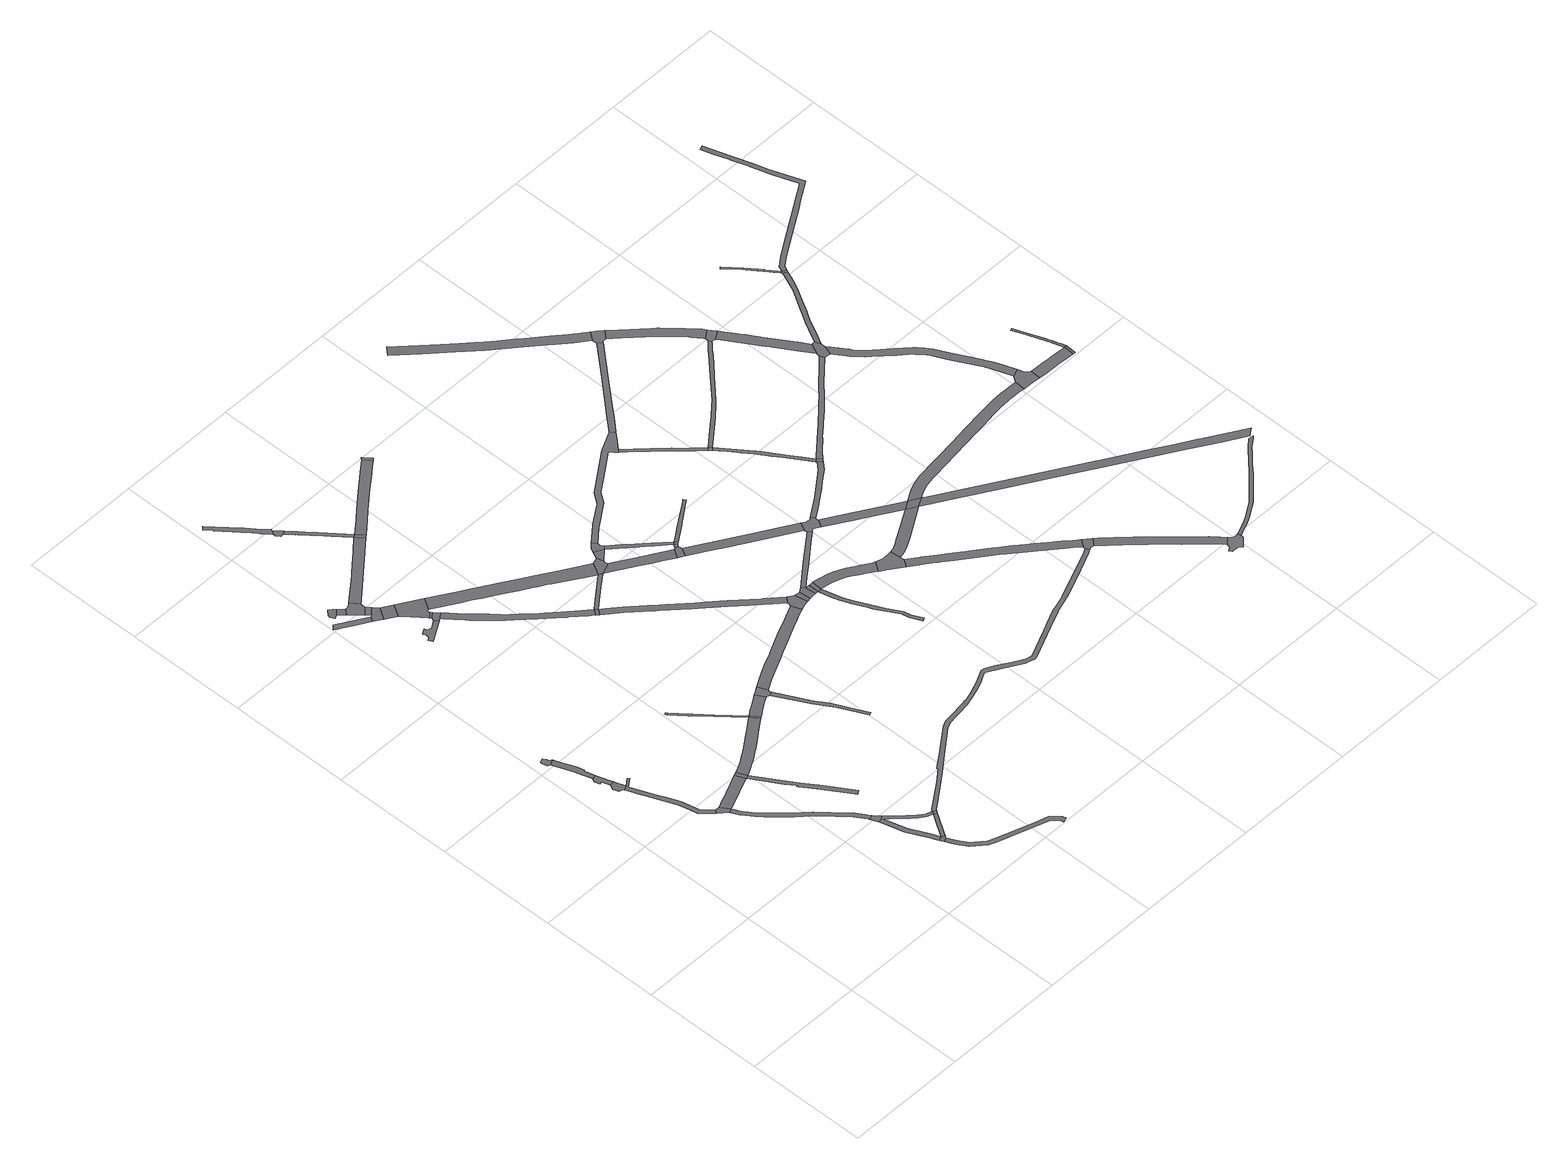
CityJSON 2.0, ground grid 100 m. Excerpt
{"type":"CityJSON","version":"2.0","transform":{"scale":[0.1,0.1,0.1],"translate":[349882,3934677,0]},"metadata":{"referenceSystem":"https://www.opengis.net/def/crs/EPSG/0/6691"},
"CityObjects":{
"road1":{"type":"Road","geometry":[{"type":"MultiSurface","lod":"1","boundaries":[[[0,1,2,3,4,5,6,7,8,9,10]]]}]},
"road2":{"type":"Road","attributes":{"RoadStructureAttribute.sectionType":"1"},"geometry":[{"type":"MultiSurface","lod":"1","boundaries":[[[11,12,13,14,15,16,2,1,17,18,19,20,21,22,23,24,25,26,27]]]}]},
"road3":{"type":"Road","geometry":[{"type":"MultiSurface","lod":"1","boundaries":[[[26,28,29,30,31,32,33,34,35,36,37,38,39,40,41,27]]]}]},
"road4":{"type":"Road","geometry":[{"type":"MultiSurface","lod":"1","boundaries":[[[42,43,36,35,44,45,46,47]]]}]},
"road5":{"type":"Road","attributes":{"RoadStructureAttribute.sectionType":"1"},"geometry":[{"type":"MultiSurface","lod":"1","boundaries":[[[48,49,50,51,52,53,54,55,56,57,58,59,60,61,62,63,64,65,66,67,68,69,70,71,72,73,74,42,47]]]}]},
"road6":{"type":"Road","geometry":[{"type":"MultiSurface","lod":"1","boundaries":[[[75,60,59,76,77]]]}]},
"road7":{"type":"Road","attributes":{"RoadStructureAttribute.sectionType":"1"},"geometry":[{"type":"MultiSurface","lod":"1","boundaries":[[[78,79,80,81,82,83,84,85,86,87,88,89,90,75,77]]]}]},
"road8":{"type":"Road","attributes":{"RoadStructureAttribute.sectionType":"1"},"geometry":[{"type":"MultiSurface","lod":"1","boundaries":[[[91,92,93,94,95,96,97,98,99,100,101,102,103,104,105,106,77,76,107,108,109,110,111,112,113,114,115,116,117,118,119,120,121]]]}]},
"road9":{"type":"Road","geometry":[{"type":"MultiSurface","lod":"1","boundaries":[[[122,80,79,123,124,125,126]]]}]},
"road10":{"type":"Road","geometry":[{"type":"MultiSurface","lod":"1","boundaries":[[[127,128,129,91,121]]]}]},
"road11":{"type":"Road","attributes":{"RoadStructureAttribute.sectionType":"1"},"geometry":[{"type":"MultiSurface","lod":"1","boundaries":[[[130,131,132,133,134,135,136,137]]]}]},
"road12":{"type":"Road","geometry":[{"type":"MultiSurface","lod":"1","boundaries":[[[138,139,140,141,142,143]]]}]},
"road13":{"type":"Road","geometry":[{"type":"MultiSurface","lod":"1","boundaries":[[[144,145,146,147,148,149,150,151]]]}]},
"road14":{"type":"Road","attributes":{"RoadStructureAttribute.sectionType":"1"},"geometry":[{"type":"MultiSurface","lod":"1","boundaries":[[[124,152,153,154,155,156,157,158,159,160,161,162,163,164,165,166,167,125]]]}]},
"road15":{"type":"Road","attributes":{"RoadStructureAttribute.sectionType":"1"},"geometry":[{"type":"MultiSurface","lod":"1","boundaries":[[[142,168,169,170,171,172,128,173,174,175,176,177,178,179,180,181,182,183,184,185,186,187,188,189,129,128,127,190,191,192,193,194,195,143]]]}]},
"road16":{"type":"Road","attributes":{"RoadStructureAttribute.sectionType":"1"},"geometry":[{"type":"MultiSurface","lod":"1","boundaries":[[[196,197,198,199,148,147]]]}]},
"road17":{"type":"Road","geometry":[{"type":"MultiSurface","lod":"1","boundaries":[[[200,201,202,203,197,196,204,205,206,207,208,209,210]]]}]},
"road18":{"type":"Road","attributes":{"RoadStructureAttribute.sectionType":"1"},"geometry":[{"type":"MultiSurface","lod":"1","boundaries":[[[211,142,141,212,213,214,180]]]}]},
"road19":{"type":"Road","geometry":[{"type":"MultiSurface","lod":"1","boundaries":[[[215,216,217,218,219,220,221,222,130,137,223]]]}]},
"road20":{"type":"Road","attributes":{"RoadStructureAttribute.sectionType":"1"},"geometry":[{"type":"MultiSurface","lod":"1","boundaries":[[[209,219,218,210]]]}]},
"road21":{"type":"Road","attributes":{"RoadStructureAttribute.sectionType":"1"},"geometry":[{"type":"MultiSurface","lod":"1","boundaries":[[[224,225,226,227,228,229,230,231,232,233,234,235,236,237]]]}]},
"road22":{"type":"Road","attributes":{"RoadStructureAttribute.sectionType":"1"},"geometry":[{"type":"MultiSurface","lod":"1","boundaries":[[[125,238,239,240,241,242,243,244,245,246,247,248,249,250,251,252,253,254,255,256,257,258,126]]]}]},
"road23":{"type":"Road","attributes":{"RoadStructureAttribute.sectionType":"1"},"geometry":[{"type":"MultiSurface","lod":"1","boundaries":[[[259,260,261,215,223]]]}]},
"road24":{"type":"Road","geometry":[{"type":"MultiSurface","lod":"1","boundaries":[[[214,262,263,181,180]]]}]},
"road25":{"type":"Road","attributes":{"RoadStructureAttribute.sectionType":"1"},"geometry":[{"type":"MultiSurface","lod":"1","boundaries":[[[139,264,265,266,267,268,269,270,271,272,273,274,275,276,277,278,279,280,281,282,283,284,285,286,287,288,289,140]]]}]},
"road26":{"type":"Road","geometry":[{"type":"MultiSurface","lod":"1","boundaries":[[[290,291,292,293,294,295,296,297,298,299,300,301,302,303,304,261,260]]]}]},
"road27":{"type":"Road","attributes":{"RoadStructureAttribute.sectionType":"1"},"geometry":[{"type":"MultiSurface","lod":"1","boundaries":[[[295,294,305,306]]]}]},
"road28":{"type":"Road","geometry":[{"type":"MultiSurface","lod":"1","boundaries":[[[305,224,237,307,308,306]]]}]},
"road29":{"type":"Road","attributes":{"RoadStructureAttribute.sectionType":"1"},"geometry":[{"type":"MultiSurface","lod":"1","boundaries":[[[309,310,311,312,313,314,315,316,317,318,319,320,251]]]}]},
"road30":{"type":"Road","attributes":{"RoadStructureAttribute.sectionType":"1"},"geometry":[{"type":"MultiSurface","lod":"1","boundaries":[[[321,322,323,324,325,326,327,328,329,330,331,332,333,334,335,336,337,338,339,340,341,342,343]]]}]},
"road31":{"type":"Road","geometry":[{"type":"MultiSurface","lod":"1","boundaries":[[[309,251,250,344,345,346]]]}]},
"road32":{"type":"Road","attributes":{"RoadStructureAttribute.sectionType":"1"},"geometry":[{"type":"MultiSurface","lod":"1","boundaries":[[[347,348,349,350,351,352,353,354,201,200,355,356,357,358]]]}]},
"road33":{"type":"Road","geometry":[{"type":"MultiSurface","lod":"1","boundaries":[[[359,360,361,362,363,321,343,364,365]]]}]},
"road34":{"type":"Road","attributes":{"RoadStructureAttribute.sectionType":"1"},"geometry":[{"type":"MultiSurface","lod":"1","boundaries":[[[366,367,368,369,370,346,345,371,372,373,374]]]}]},
"road35":{"type":"Road","attributes":{"RoadStructureAttribute.sectionType":"1"},"geometry":[{"type":"MultiSurface","lod":"1","boundaries":[[[375,376,377,378,379,380,381,382,383,384,385,386,387,388,389,390,391,392,393,394,395,396,397,308,307,398,399,400,401,402,403,404,405,406,407,408,409,410,411,412,413,414,415,416,417,418,419,420]]]}]},
"road36":{"type":"Road","attributes":{"RoadStructureAttribute.sectionType":"1"},"geometry":[{"type":"MultiSurface","lod":"1","boundaries":[[[421,422,423,424,361,360,425,426,427,428,429,430,431,432,433,347,434]]]}]},
"road37":{"type":"Road","geometry":[{"type":"MultiSurface","lod":"1","boundaries":[[[435,366,374,436,437,438,439,440]]]}]},
"road38":{"type":"Road","geometry":[{"type":"MultiSurface","lod":"1","boundaries":[[[434,347,358,441]]]}]},
"road39":{"type":"Road","attributes":{"RoadStructureAttribute.sectionType":"1"},"geometry":[{"type":"MultiSurface","lod":"1","boundaries":[[[442,443,444,445,446,447,448,449,437,436]]]}]},
"road40":{"type":"Road","attributes":{"RoadStructureAttribute.sectionType":"1"},"geometry":[{"type":"MultiSurface","lod":"1","boundaries":[[[450,451,452,453,454,455,456,304,303,457,458,459,460,461,462,463,464,465,466,467,468,469,470,471,472,473,474,475]]]}]},
"road41":{"type":"Road","geometry":[{"type":"MultiSurface","lod":"1","boundaries":[[[476,477,478,375,420]]]}]},
"road42":{"type":"Road","attributes":{"RoadStructureAttribute.sectionType":"1"},"geometry":[{"type":"MultiSurface","lod":"1","boundaries":[[[479,480,481,474,482,478,477]]]}]},
"road43":{"type":"Road","attributes":{"RoadStructureAttribute.sectionType":"1"},"geometry":[{"type":"MultiSurface","lod":"1","boundaries":[[[483,484,485,486,487,488,489,490,491,492,493,494,495,496,497,498,499,434,441]]]}]},
"road44":{"type":"Road","attributes":{"RoadStructureAttribute.sectionType":"1"},"geometry":[{"type":"MultiSurface","lod":"1","boundaries":[[[439,500,501,502,503,504,505,506,507,508,509,510,511,512,513,514,515,516,517,518,519,520,521,440]]]}]},
"road45":{"type":"Road","attributes":{"RoadStructureAttribute.sectionType":"1"},"geometry":[{"type":"MultiSurface","lod":"1","boundaries":[[[476,522,523,524,525,526,527,528,529,530,531,532,533,534,535,536,537,538,539,540,541,542,543,544,545,546,547,477]]]}]},
"road46":{"type":"Road","geometry":[{"type":"MultiSurface","lod":"1","boundaries":[[[474,481,548,549,550,551,552,475]]]}]},
"road47":{"type":"Road","attributes":{"RoadStructureAttribute.sectionType":"1"},"geometry":[{"type":"MultiSurface","lod":"1","boundaries":[[[552,551,553,554]]]}]},
"road48":{"type":"Road","geometry":[{"type":"MultiSurface","lod":"1","boundaries":[[[553,555,556,557,558,559,560,554]]]}]},
"road49":{"type":"Road","attributes":{"RoadStructureAttribute.sectionType":"1"},"geometry":[{"type":"MultiSurface","lod":"1","boundaries":[[[481,561,562,563,564,565,566,567,568,548]]]}]},
"road50":{"type":"Road","geometry":[{"type":"MultiSurface","lod":"1","boundaries":[[[491,569,570,571,492]]]}]},
"road51":{"type":"Road","attributes":{"RoadStructureAttribute.sectionType":"1"},"geometry":[{"type":"MultiSurface","lod":"1","boundaries":[[[572,573,574,575,555,553,576,577,578,579,580,581,582]]]}]},
"road52":{"type":"Road","attributes":{"RoadStructureAttribute.sectionType":"1"},"geometry":[{"type":"MultiSurface","lod":"1","boundaries":[[[583,584,585,586,587,534,533,588,512,511]]]}]},
"road53":{"type":"Road","attributes":{"RoadStructureAttribute.sectionType":"1"},"geometry":[{"type":"MultiSurface","lod":"1","boundaries":[[[589,590,591,592,593,594,595,596,597,598,599,600,601,602,603,604,605,606,607,608,609,610,611,612,613,614,615,616,617,618,619,620,621,622,623,263,262,624,625,626,627,628,629,630,631,632,633,634,635,636,637,638,639,640,641,642,643,644,645,646,647,648,649,650,651,652,653,654,655,656,657,658,659,660,661,662,663,664]]]}]},
"road54":{"type":"Road","geometry":[{"type":"MultiSurface","lod":"1","boundaries":[[[565,564,665,666,667,668,669,670]]]}]},
"road55":{"type":"Road","geometry":[{"type":"MultiSurface","lod":"1","boundaries":[[[671,672,673,587,586]]]}]},
"road56":{"type":"Road","attributes":{"RoadStructureAttribute.sectionType":"1"},"geometry":[{"type":"MultiSurface","lod":"1","boundaries":[[[582,670,669,674,675]]]}]},
"road57":{"type":"Road","geometry":[{"type":"MultiSurface","lod":"1","boundaries":[[[676,673,672,677,678,679]]]}]},
"road58":{"type":"Road","geometry":[{"type":"MultiSurface","lod":"1","boundaries":[[[680,681,682,572,582,675]]]}]},
"road59":{"type":"Road","attributes":{"RoadStructureAttribute.sectionType":"1"},"geometry":[{"type":"MultiSurface","lod":"1","boundaries":[[[678,683,684,685,686,679]]]}]},
"road60":{"type":"Road","geometry":[{"type":"MultiSurface","lod":"1","boundaries":[[[687,685,684,688,689,690]]]}]},
"road61":{"type":"Road","attributes":{"RoadStructureAttribute.sectionType":"1"},"geometry":[{"type":"MultiSurface","lod":"1","boundaries":[[[688,691,692,693,694,695,696,697,698,699,700,701,702,703,704,705,706,707,708,709,710,711,712,713,714,689]]]}]},
"road62":{"type":"Road","attributes":{"RoadStructureAttribute.sectionType":"1"},"geometry":[{"type":"MultiSurface","lod":"1","boundaries":[[[715,716,717,718,719,720,721,722,723,724,725,726,727,728,682,681]]]}]},
"road63":{"type":"Road","attributes":{"RoadStructureAttribute.sectionType":"1"},"geometry":[{"type":"MultiSurface","lod":"1","boundaries":[[[729,730,731,732,733,734,735,736,737,666,665]]]}]},
"road64":{"type":"Road","attributes":{"RoadStructureAttribute.sectionType":"1"},"geometry":[{"type":"MultiSurface","lod":"1","boundaries":[[[738,739,740,741,742,743,744,745,559,558,746,747,748,749,750,751,752,753,754,755]]]}]},
"road65":{"type":"Road","attributes":{"RoadStructureAttribute.sectionType":"1"},"geometry":[{"type":"MultiSurface","lod":"1","boundaries":[[[689,756,757,758,759,760,761,762,763,764,765,766,767,768,769,770,771,772,773,774,775,776,777,778,779,780,690]]]}]},
"road66":{"type":"Road","attributes":{"RoadStructureAttribute.sectionType":"1"},"geometry":[{"type":"MultiSurface","lod":"1","boundaries":[[[781,782,783,784,785,786,787,788,789,676,679]]]}]},
"road67":{"type":"Road","geometry":[{"type":"MultiSurface","lod":"1","boundaries":[[[790,791,792,793,765,764,794,795,796,797,798,799]]]}]},
"road68":{"type":"Road","geometry":[{"type":"MultiSurface","lod":"1","boundaries":[[[785,800,801,802,803,804,805,806,807,808,809,810,811,812,813,733,732,814,786]]]}]},
"road69":{"type":"Road","geometry":[{"type":"MultiSurface","lod":"1","boundaries":[[[754,815,816,817,818,819,820,821,822,823,824,825,826,827,828,829,830,831,832,833,755]]]}]},
"road70":{"type":"Road","attributes":{"RoadStructureAttribute.sectionType":"1"},"geometry":[{"type":"MultiSurface","lod":"1","boundaries":[[[834,835,805,804,836,837,838,839,840,841]]]}]},
"road71":{"type":"Road","attributes":{"RoadStructureAttribute.sectionType":"1"},"geometry":[{"type":"MultiSurface","lod":"1","boundaries":[[[842,843,844,845,846,847,848,849,850,851,852,853,854,855,809,808]]]}]},
"road72":{"type":"Road","geometry":[{"type":"MultiSurface","lod":"1","boundaries":[[[856,825,824,857]]]}]},
"road73":{"type":"Road","attributes":{"RoadStructureAttribute.sectionType":"1"},"geometry":[{"type":"MultiSurface","lod":"1","boundaries":[[[858,859,860,861,862,863,864,865,866,867,868,869,870,871,872,873,874,875,876,877,878,879,880,797,796,881,882,883,884,885,886,887,888,889,890,891,892,893,894,895,896]]]}]},
"road74":{"type":"Road","attributes":{"RoadStructureAttribute.sectionType":"1"},"geometry":[{"type":"MultiSurface","lod":"1","boundaries":[[[897,898,899,900,901,902,903,904,905,906,907,908,909,910,911,912,913,914,915,916,917,918,919,920,856,857]]]}]},
"road75":{"type":"Road","geometry":[{"type":"MultiSurface","lod":"1","boundaries":[[[840,921,922,841]]]}]},
"road76":{"type":"Road","attributes":{"RoadStructureAttribute.sectionType":"1"},"geometry":[{"type":"MultiSurface","lod":"1","boundaries":[[[923,924,925,926,927,740,739,928,929,930,931,932,933]]]}]},
"road77":{"type":"Road","attributes":{"RoadStructureAttribute.sectionType":"1"},"geometry":[{"type":"MultiSurface","lod":"1","boundaries":[[[934,935,936,937,938,939,940,941,942,943,944,945,946,947,948,949,950,951,952,953,954,955,956,957,958,959,960,961,962,963,964,965]]]}]},
"road78":{"type":"Road","geometry":[{"type":"MultiSurface","lod":"1","boundaries":[[[910,850,849,966,967,911]]]}]},
"road79":{"type":"Road","geometry":[{"type":"MultiSurface","lod":"1","boundaries":[[[664,663,968,969,970,858,896]]]}]},
"road80":{"type":"Road","attributes":{"RoadStructureAttribute.sectionType":"1"},"geometry":[{"type":"MultiSurface","lod":"1","boundaries":[[[971,972,973,974,975,976,977,978,979,980,981,982,983,984,985,986,987,988,989,990,991,992,993,994,995,996,997,998,999,825,856]]]}]},
"road81":{"type":"Road","geometry":[{"type":"MultiSurface","lod":"1","boundaries":[[[964,923,933,1000,1001,1002,1003,965]]]}]},
"road82":{"type":"Road","attributes":{"RoadStructureAttribute.sectionType":"1"},"geometry":[{"type":"MultiSurface","lod":"1","boundaries":[[[1004,1005,1006,1007,1008,1009,1010,1011,1012,1013,1014,1015,1016,1017,970,969,1018,1019,1020,1021,1022,1023,1024,1025,1026,1027,1028,1029,1030]]]}]},
"road83":{"type":"Road","attributes":{"RoadStructureAttribute.sectionType":"1"},"geometry":[{"type":"MultiSurface","lod":"1","boundaries":[[[967,1031,1032,1033,1034,1035,1036,1037,1038,1039,1040,1041,1042,1043,1044,1045,1046,1047,1048,1049,1050,1051,1052,1053,1054,1055,1056,1057,1058,1059,1060,1061,1062,1063,1064,1065,911]]]}]},
"road84":{"type":"Road","attributes":{"RoadStructureAttribute.sectionType":"1"},"geometry":[{"type":"MultiSurface","lod":"1","boundaries":[[[798,1066,1067,1068,1069,1070,1071,1072,921,1073,1074,1075,1076,1077,1078,1079,1080,1081,1082,1083,1084,1085,1086,1087,1088,1089,1090,1091,1092,1093,1094,1095,1096,1097,922,921,840,1098,1099,1100,1101,1102,1103,1104,1105,799]]]}]},
"road85":{"type":"Road","attributes":{"RoadStructureAttribute.sectionType":"1"},"geometry":[{"type":"MultiSurface","lod":"1","boundaries":[[[1106,1107,1108,1109,1110,1111,1112,1113,1114,1115,1116,1117,1118,1002,1001,1119,1120,1121,1122,1123,1124,1125,1126,1127,1128,1129]]]}]},
"road86":{"type":"Road","attributes":{"RoadStructureAttribute.sectionType":"1"},"geometry":[{"type":"MultiSurface","lod":"1","boundaries":[[[922,1130,1131,1132,1133,1134,1135,1136,1137,1138,1139,1140,1141,1142,1143,1144,1145,1146,1147,1148,1149,1150,1151,1152,1153,1154,1155,1156,1157,1158,1159,1160,1161,1162,1163,1164,1165,1166,1167,1168,1169,1170,1171,1172,1173,1174,1175,1176,1177,1178,1179,1180,1181,1182,1183,1184,1185,1186,1187,1188,1189,1190,1191,1192,1193,1194,1195,841]]]}]},
"road87":{"type":"Road","geometry":[{"type":"MultiSurface","lod":"1","boundaries":[[[1196,1197,1198,1199,1200,1030,1029,1201,1202,1203,1204,1205,1206,1207]]]}]},
"road88":{"type":"Road","geometry":[{"type":"MultiSurface","lod":"1","boundaries":[[[1128,1208,1209,984,983,1210,1211,1129]]]}]},
"road89":{"type":"Road","attributes":{"RoadStructureAttribute.sectionType":"1"},"geometry":[{"type":"MultiSurface","lod":"1","boundaries":[[[1212,1213,1214,1215,1216,1217,1218,1219,1220,1211,1210,1221,1222,1223,1224,1225,1226]]]}]},
"road90":{"type":"Road","geometry":[{"type":"MultiSurface","lod":"1","boundaries":[[[1225,1048,1047,1227,1228,1229,1230,1231,1226]]]}]},
"road91":{"type":"Road","attributes":{"RoadStructureAttribute.sectionType":"1"},"geometry":[{"type":"MultiSurface","lod":"1","boundaries":[[[1197,1232,1233,1234,1235,1236,1237,1238,1239,1240,1241,1242,1243,1244,1245,1246,1247,1248,1249,1250,1251,1252,1253,1254,1255,1256,1257,1258,1259,1260,1261,1262,1263,1264,1265,1266,1267,1268,1198]]]}]},
"road92":{"type":"Road","attributes":{"RoadStructureAttribute.sectionType":"1"},"geometry":[{"type":"MultiSurface","lod":"1","boundaries":[[[1269,1270,1271,1272,1273,1274,1275,1276,1277,1278,1279,1280,1281,1282,1283,1284,1285,1286,1287,1288,1289,1290,1228,1227,1291,1292,1293,1294,1295,1296,1297,1298,1299,1300,1301,1302,1303,1304,1305,1306,1307,1308,1309,1310]]]}]},
"road93":{"type":"Road","attributes":{"RoadStructureAttribute.sectionType":"1"},"geometry":[{"type":"MultiSurface","lod":"1","boundaries":[[[1230,1311,1312,1313,1314,1315,1316,1317,1318,1319,1320,1321,1322,1323,1324,1325,1326,1327,1328,1329,1330,1331,1231]]]}]},
"road94":{"type":"Road","geometry":[{"type":"MultiSurface","lod":"1","boundaries":[[[1161,1332,1333,1334,1335,1269,1310,1162]]]}]},
"road95":{"type":"Road","attributes":{"RoadStructureAttribute.sectionType":"1"},"geometry":[{"type":"MultiSurface","lod":"1","boundaries":[[[1336,1337,1338,1339,1340,1341,1342,1343,1344,1345,1346,1347,1348,1349,1350,1351]]]}]},
"road96":{"type":"Road","geometry":[{"type":"MultiSurface","lod":"1","boundaries":[[[1350,1323,1322,1352,1351]]]}]},
"road97":{"type":"Road","attributes":{"RoadStructureAttribute.sectionType":"1"},"geometry":[{"type":"MultiSurface","lod":"1","boundaries":[[[1353,1354,1355,1356,1357,1334,1333,1358,1359,1360,1361,1362,1363,1364,1365]]]}]},
"road98":{"type":"Road","geometry":[{"type":"MultiSurface","lod":"1","boundaries":[[[1365,1366,1367,1368,1369,1353]]]}]},
"road99":{"type":"Road","attributes":{"RoadStructureAttribute.sectionType":"1"},"geometry":[{"type":"MultiSurface","lod":"1","boundaries":[[[1369,1370,1371,1372,1373,1374,1375,1376,1377,1378,1379,1380,1381,1382,1383,1384,1385,1353]]]}]},
"road100":{"type":"Road","attributes":{"RoadStructureAttribute.sectionType":"1"},"geometry":[{"type":"MultiSurface","lod":"1","boundaries":[[[1386,1387,1388,1389,1390,1391,1392,1393,1394,1395,1396,1397,1398,1399,1400,1401,1402,1351,1352,1403,1404,1405,1406,1407,1408,1409,1410,1411,1412,1413,1414,1415,1416,1417]]]}]}
},
"vertices":[
[99,3031,0],[117,3024,0],[162,3042,0],[158,3051,0],[149,3045,0],[145,3056,0],[145,3057,0],[132,3081,0],[119,3106,0],[86,3089,0],[84,3069,0],
[240,2795,0],[236,2807,0],[245,2815,0],[224,2884,0],[219,2897,0],[188,2975,0],[152,2937,0],[154,2932,0],[156,2927,0],[160,2917,0],[178,2870,0],[183,2855,0],[188,2836,0],[189,2835,0],[223,2719,0],[224,2716,0],[260,2726,0],
[211,2686,0],[225,2644,0],[236,2648,0],[244,2650,0],[245,2645,0],[250,2629,0],[265,2586,0],[267,2580,0],[302,2592,0],[288,2630,0],[285,2640,0],[279,2661,0],[269,2694,0],[263,2716,0],
[335,2497,0],[308,2575,0],[248,2543,0],[265,2496,0],[269,2497,0],[300,2483,0],
[302,2478,0],[327,2415,0],[341,2382,0],[377,2293,0],[449,2117,0],[455,2103,0],[477,2009,0],[490,1950,0],[510,1928,0],[514,1923,0],[519,1917,0],[578,1852,0],[600,1883,0],[565,1919,0],[559,1926,0],[522,1969,0],[506,2050,0],[506,2051,0],[498,2084,0],[490,2115,0],[444,2226,0],[419,2285,0],[405,2321,0],[340,2480,0],[404,2527,0],[394,2539,0],[392,2541,0],
[634,1877,0],[648,1792,0],[684,1804,0],
[839,1872,0],[967,1928,0],[932,2008,0],[911,1999,0],[887,1988,0],[886,1987,0],[854,1973,0],[850,1971,0],[840,1967,0],[769,1936,0],[733,1921,0],[719,1914,0],[698,1905,0],
[1314,1039,0],[1309,1047,0],[1289,1080,0],[1249,1146,0],[1215,1184,0],[1058,1362,0],[950,1464,0],[947,1467,0],[873,1544,0],[835,1587,0],[775,1654,0],[740,1700,0],[733,1709,0],[718,1731,0],[715,1738,0],[690,1789,0],[683,1718,0],[706,1687,0],[746,1631,0],[790,1582,0],[813,1557,0],[835,1534,0],[908,1456,0],[932,1430,0],[1031,1336,0],[1140,1217,0],[1183,1168,0],[1221,1123,0],[1262,1056,0],[1277,1032,0],[1279,1025,0],
[943,2013,0],[969,1926,0],[971,1923,0],[996,1938,0],[959,2020,0],
[1305,958,0],[1339,970,0],[1359,989,0],
[279,4915,0],[174,4978,0],[146,4995,0],[44,5057,0],[8,5025,0],[115,4960,0],[189,4916,0],[255,4876,0],
[1477,511,0],[1484,495,0],[1519,512,0],[1529,527,0],[1505,542,0],[1470,526,0],
[81,5125,0],[81,5120,0],[99,5089,0],[125,5104,0],[164,5140,0],[146,5160,0],[123,5183,0],[84,5145,0],
[995,1884,0],[1114,1690,0],[1163,1619,0],[1154,1614,0],[1163,1601,0],[1200,1546,0],[1236,1492,0],[1312,1380,0],[1385,1266,0],[1395,1250,0],[1428,1272,0],[1346,1402,0],[1272,1511,0],[1235,1566,0],[1196,1624,0],[1139,1707,0],
[1479,599,0],[1435,694,0],[1419,728,0],[1395,781,0],[1354,928,0],[1378,927,0],[1466,838,0],[1483,822,0],[1508,800,0],[1523,786,0],[1526,784,0],[1578,746,0],[1625,731,0],[1633,756,0],[1591,770,0],[1544,804,0],[1542,806,0],[1484,858,0],[1482,859,0],[1415,927,0],[1404,939,0],[1403,940,0],[1312,940,0],[1315,928,0],[1359,767,0],[1405,666,0],[1435,603,0],[1463,541,0],
[173,5054,0],[209,5095,0],[194,5111,0],[172,5132,0],
[321,5053,0],[269,5120,0],[238,5096,0],[230,5096,0],[176,5051,0],[179,5049,0],[198,5030,0],[212,5016,0],[232,4994,0],[263,4960,0],[317,5008,0],
[1612,711,0],[1543,549,0],[1641,705,0],[1649,716,0],
[386,4930,0],[379,4936,0],[369,4947,0],[350,4970,0],[296,4923,0],[297,4919,0],[293,4914,0],[288,4913,0],[326,4832,0],
[560,4570,0],[495,4530,0],[466,4538,0],[453,4562,0],[414,4539,0],[410,4537,0],[415,4528,0],[423,4512,0],[419,4488,0],[418,4483,0],[392,4466,0],[411,4434,0],[424,4442,0],[580,4537,0],
[1015,1948,0],[1068,1977,0],[1096,1993,0],[1107,1999,0],[1131,2014,0],[1163,2035,0],[1194,2055,0],[1220,2074,0],[1283,2119,0],[1317,2143,0],[1345,2164,0],[1416,2215,0],[1455,2243,0],[1404,2312,0],[1280,2222,0],[1268,2213,0],[1172,2144,0],[1116,2106,0],[1110,2102,0],[1049,2063,0],[1004,2041,0],
[386,4797,0],[416,4778,0],[475,4876,0],
[1663,738,0],[1639,754,0],
[1507,445,0],[1526,413,0],[1572,336,0],[1606,303,0],[1674,250,0],[1705,232,0],[1719,227,0],[1983,142,0],[2144,90,0],[2196,34,0],[2199,9,0],[2239,22,0],[2236,29,0],[2233,38,0],[2229,50,0],[2164,122,0],[2067,152,0],[2046,158,0],[1856,221,0],[1838,227,0],[1720,266,0],[1700,278,0],[1630,333,0],[1602,361,0],[1554,439,0],[1527,495,0],
[422,4771,0],[423,4770,0],[475,4706,0],[480,4700,0],[556,4607,0],[598,4642,0],[595,4646,0],[593,4652,0],[592,4657,0],[594,4662,0],[598,4666,0],[601,4667,0],[605,4667,0],[609,4667,0],[666,4761,0],
[566,4595,0],[608,4630,0],
[602,4551,0],[644,4586,0],
[1417,2323,0],[1254,2511,0],[1156,2625,0],[1155,2627,0],[1139,2644,0],[1042,2763,0],[1034,2773,0],[1021,2762,0],[1030,2751,0],[1124,2633,0],[1140,2615,0],[1243,2497,0],
[406,5982,0],[404,5984,0],[399,5989,0],[406,5996,0],[408,5997,0],[407,5998,0],[360,6048,0],[285,6152,0],[216,6235,0],[151,6312,0],[150,6313,0],[98,6370,0],[76,6349,0],[127,6293,0],[120,6286,0],[205,6183,0],[233,6150,0],[247,6133,0],[266,6111,0],[321,6035,0],[330,6022,0],[350,5999,0],[385,5963,0],
[1461,2248,0],[1467,2252,0],[1418,2322,0],
[752,5522,0],[645,5430,0],[551,5350,0],[547,5346,0],[498,5304,0],[485,5293,0],[432,5248,0],[344,5179,0],[348,5073,0],[355,5079,0],[749,5410,0],[806,5457,0],
[411,5907,0],[431,5904,0],[457,5926,0],[449,5935,0],[419,5967,0],[383,5936,0],[408,5904,0],
[1589,2432,0],[1549,2407,0],[1503,2378,0],[1472,2359,0],[1468,2356,0],[1510,2282,0],[1517,2287,0],[1584,2329,0],[1633,2358,0],
[1409,3814,0],[1310,3902,0],[1308,3903,0],[1279,3928,0],[1269,3937,0],[1236,3967,0],[1148,4045,0],[1122,4070,0],[1023,4163,0],[1016,4170,0],[968,4215,0],[943,4239,0],[925,4259,0],[921,4265,0],[868,4327,0],[857,4339,0],[856,4340,0],[810,4391,0],[796,4407,0],[774,4429,0],[757,4448,0],[680,4542,0],[679,4543,0],[605,4546,0],[618,4528,0],[620,4526,0],[627,4516,0],[665,4469,0],[715,4407,0],[737,4382,0],[765,4352,0],[792,4322,0],[798,4316,0],[867,4239,0],[903,4201,0],[947,4159,0],[1074,4040,0],[1109,4008,0],[1115,4001,0],[1164,3959,0],[1197,3930,0],[1208,3920,0],[1227,3902,0],[1234,3896,0],[1337,3805,0],[1377,3771,0],
[607,5743,0],[604,5748,0],[583,5773,0],[518,5852,0],[486,5837,0],[491,5840,0],[496,5834,0],[502,5826,0],[559,5757,0],[563,5753,0],[585,5725,0],[653,5642,0],[654,5641,0],[775,5537,0],
[1610,2445,0],[1662,2350,0],[1689,2364,0],[1684,2373,0],[1692,2393,0],[1655,2472,0],
[827,5475,0],
[1808,2074,0],[1902,1926,0],[2008,1708,0],[2029,1719,0],[1990,1798,0],[1896,1992,0],[1834,2088,0],[1833,2089,0],
[1523,4243,0],[1364,4339,0],[1263,4400,0],[1120,4486,0],[1000,4558,0],[969,4577,0],[871,4637,0],[811,4548,0],[870,4514,0],[906,4491,0],[946,4466,0],[958,4459,0],[1044,4407,0],[1059,4398,0],[1089,4380,0],[1172,4329,0],[1175,4327,0],[1239,4289,0],[1307,4249,0],[1356,4219,0],[1385,4201,0],[1544,4102,0],[1545,4101,0],[1593,4069,0],[1670,4017,0],[1727,4119,0],
[1399,3751,0],[1431,3796,0],[1414,3818,0],
[1596,3925,0],[1697,4001,0],[1701,4005,0],[1551,3925,0],
[882,5521,0],[935,5566,0],[1005,5625,0],[1010,5629,0],[1082,5689,0],[1137,5735,0],[1279,5846,0],[1333,5889,0],[1382,5927,0],[1325,5985,0],[1270,5942,0],[1087,5797,0],[962,5692,0],[935,5668,0],[920,5655,0],[918,5654,0],[883,5624,0],
[1770,2438,0],[1878,2493,0],[1984,2543,0],[1999,2550,0],[2074,2587,0],[2286,2689,0],[2299,2695,0],[2346,2717,0],[2354,2720,0],[2383,2733,0],[2399,2740,0],[2415,2745,0],[2386,2826,0],[2337,2806,0],[2333,2804,0],[2221,2752,0],[2197,2741,0],[2128,2709,0],[1955,2624,0],[1947,2620,0],[1863,2583,0],[1783,2543,0],
[1534,3640,0],[1683,3504,0],[1695,3492,0],[1718,3471,0],[1885,3319,0],[1956,3254,0],[2079,3143,0],[2183,3050,0],[2264,2977,0],[2282,2961,0],[2312,2934,0],[2389,2865,0],[2426,2906,0],[2305,3014,0],[2302,3017,0],[2294,3024,0],[2118,3186,0],[2002,3288,0],[1946,3337,0],[1944,3339,0],[1793,3477,0],[1724,3540,0],[1712,3551,0],[1697,3565,0],[1570,3682,0],[1477,3758,0],
[1797,4043,0],[1789,4060,0],[1790,4072,0],[1795,4082,0],[1777,4136,0],
[1878,4155,0],[1805,4192,0],
[1902,4181,0],[1886,4196,0],[1887,4221,0],[1887,4228,0],[1858,4261,0],[1825,4234,0],
[1927,3871,0],[2023,3814,0],[2075,3783,0],[2172,3725,0],[2213,3795,0],[2026,3907,0],[1969,3940,0],[1843,4015,0],
[1399,5942,0],[1348,6001,0],[1343,6006,0],
[2265,3849,0],[2153,3952,0],[2064,4033,0],[1996,4096,0],[1995,4052,0],[1996,4051,0],[2037,4014,0],[2094,3964,0],[2144,3918,0],[2145,3917,0],[2248,3830,0],
[2442,2755,0],[2488,2768,0],[2490,2768,0],[2498,2770,0],[2479,2874,0],[2396,2859,0],
[4167,1665,0],[4017,1601,0],[3762,1491,0],[3760,1490,0],[3697,1471,0],[3653,1457,0],[3625,1448,0],[3555,1418,0],[3547,1414,0],[3432,1362,0],[3207,1262,0],[3192,1259,0],[3161,1268,0],[3136,1276,0],[3056,1321,0],[2958,1386,0],[2887,1422,0],[2854,1423,0],[2746,1368,0],[2685,1346,0],[2658,1336,0],[2632,1327,0],[2572,1309,0],[2568,1314,0],[2541,1305,0],[2385,1285,0],[2340,1278,0],[2313,1269,0],[2275,1247,0],[2063,1087,0],[1960,1013,0],[1965,1004,0],[1862,922,0],[1650,770,0],[1642,758,0],[1669,748,0],[1755,810,0],[1760,814,0],[1908,921,0],[1985,982,0],[2090,1063,0],[2291,1217,0],[2323,1234,0],[2348,1242,0],[2352,1243,0],[2389,1250,0],[2445,1257,0],[2547,1271,0],[2641,1299,0],[2665,1308,0],[2695,1319,0],[2766,1346,0],[2817,1374,0],[2841,1386,0],[2851,1390,0],[2854,1391,0],[2862,1388,0],[2889,1375,0],[2946,1342,0],[2958,1336,0],[3117,1246,0],[3124,1243,0],[3150,1234,0],[3191,1223,0],[3218,1229,0],[3562,1382,0],[3570,1385,0],[3637,1415,0],[3659,1422,0],[3760,1454,0],[3762,1455,0],[3789,1464,0],[4036,1571,0],[4182,1634,0],[4223,1656,0],[4206,1687,0],
[2221,3696,0],[2261,3763,0],[2257,3776,0],[2254,3785,0],[2256,3794,0],[2230,3797,0],
[2527,2775,0],[2532,2776,0],[2521,2866,0],
[2257,3798,0],[2268,3809,0],
[2560,2896,0],[2560,2779,0],[2590,2781,0],[2583,2868,0],
[2270,3811,0],[2286,3822,0],[2269,3846,0],
[2593,2782,0],[2615,2782,0],[2618,2867,0],[2607,2867,0],
[2645,2866,0],[2617,2774,0],[2647,2782,0],[2653,2865,0],
[2648,2653,0],[2652,2639,0],[2661,2609,0],[2693,2534,0],[2747,2418,0],[2762,2385,0],[2777,2352,0],[2789,2330,0],[2864,2201,0],[2877,2142,0],[2902,2088,0],[2921,2048,0],[2945,2061,0],[2925,2103,0],[2903,2151,0],[2889,2211,0],[2828,2322,0],[2806,2361,0],[2804,2364,0],[2799,2375,0],[2774,2431,0],[2720,2546,0],[2689,2619,0],[2681,2647,0],
[2401,3903,0],[2416,3912,0],[2419,3915,0],[2425,3920,0],[2581,4030,0],[2619,4057,0],[2604,4076,0],[2587,4063,0],[2568,4050,0],[2371,3916,0],[2364,3910,0],[2352,3902,0],[2343,3895,0],[2342,3895,0],
[2368,3609,0],[2496,3533,0],[2744,3386,0],[2973,3250,0],[3013,3317,0],[2821,3431,0],[2692,3507,0],[2589,3568,0],[2545,3594,0],
[2714,4819,0],[2752,4863,0],[2716,4894,0],[2551,4810,0],[2224,4577,0],[2162,4488,0],[1998,4379,0],[1989,4373,0],[1998,4320,0],[2015,4334,0],[2200,4461,0],[2257,4544,0],[2357,4615,0],[2577,4772,0],[2603,4736,0],[2614,4725,0],[2624,4717,0],[2642,4736,0],
[2699,2775,0],[2740,2767,0],[2786,2753,0],[2844,2732,0],[2889,2708,0],[2930,2681,0],[2970,2654,0],[3023,2618,0],[3048,2601,0],[3099,2677,0],[3081,2686,0],[3047,2706,0],[3011,2729,0],[3011,2730,0],[2972,2754,0],[2919,2788,0],[2883,2806,0],[2837,2828,0],[2800,2840,0],[2797,2840,0],[2764,2847,0],[2741,2853,0],[2715,2859,0],[2699,2862,0],[2674,2864,0],
[2661,2929,0],[2768,3013,0],[2841,3071,0],[2884,3104,0],[3005,3199,0],[2978,3225,0],[2976,3223,0],[2805,3091,0],[2747,3046,0],
[3216,2661,0],[3184,2661,0],[3157,2662,0],[3126,2669,0],[3087,2575,0],[3094,2570,0],[3215,2488,0],[3253,2548,0],[3253,2580,0],[3243,2664,0],
[3017,3211,0],[3026,3214,0],[3037,3212,0],[3051,3203,0],[3080,3186,0],[3118,3249,0],[3113,3259,0],[3113,3266,0],[3118,3274,0],[3097,3305,0],[3081,3293,0],[3060,3293,0],[3058,3293,0],[3045,3297,0],[2977,3242,0],
[2711,4634,0],[2733,4611,0],[2783,4561,0],[2838,4505,0],[2846,4497,0],[2859,4483,0],[2981,4356,0],[2987,4350,0],[3004,4333,0],[3069,4270,0],[3090,4288,0],[2913,4465,0],[2910,4469,0],[2905,4473,0],[2878,4502,0],[2804,4576,0],[2728,4652,0],[2720,4659,0],[2656,4721,0],
[3627,2944,0],[3339,3117,0],[3113,3167,0],[3282,3065,0],[3384,3003,0],[3598,2875,0],[3610,2868,0],[3681,2911,0],
[3183,3316,0],[3184,3317,0],[3208,3334,0],[3318,3411,0],[3327,3418,0],[3399,3474,0],[3496,3547,0],[3546,3604,0],[3516,3631,0],[3469,3576,0],[3371,3501,0],[3258,3415,0],[3257,3414,0],[3112,3314,0],
[3110,4267,0],[3091,4248,0],
[4252,1765,0],[4232,1781,0],[4174,1830,0],[4156,1847,0],[4147,1854,0],[4068,1920,0],[3996,1980,0],[3951,2017,0],[3882,2074,0],[3859,2093,0],[3770,2162,0],[3768,2164,0],[3762,2169,0],[3736,2188,0],[3693,2220,0],[3631,2269,0],[3593,2296,0],[3586,2302,0],[3513,2358,0],[3453,2402,0],[3431,2419,0],[3352,2478,0],[3345,2482,0],[3295,2432,0],[3308,2423,0],[3367,2379,0],[3400,2354,0],[3417,2342,0],[3494,2283,0],[3582,2217,0],[3752,2088,0],[3767,2076,0],[3769,2074,0],[3774,2070,0],[3778,2067,0],[3792,2056,0],[4133,1772,0],[4181,1733,0],[4209,1709,0],
[3091,4247,0],[3120,4209,0],[3156,4160,0],[3199,4103,0],[3210,4087,0],[3214,4082,0],[3270,4007,0],[3296,3965,0],[3312,3941,0],[3335,3904,0],[3382,3836,0],[3454,3727,0],[3456,3726,0],[3510,3641,0],[3532,3656,0],[3478,3744,0],[3412,3843,0],[3372,3904,0],[3317,3987,0],[3294,4021,0],[3293,4024,0],[3291,4026,0],[3161,4199,0],[3111,4265,0],
[3694,2819,0],[3766,2861,0],
[3280,5544,0],[3218,5473,0],[3065,5296,0],[2875,5078,0],[2844,5042,0],[2790,4906,0],[2841,4965,0],[2893,5025,0],[3040,5198,0],[3221,5407,0],[3313,5515,0],
[3233,5719,0],[3225,5726,0],[3213,5736,0],[3205,5743,0],[3103,5828,0],[3045,5876,0],[3020,5898,0],[2964,5946,0],[2919,5985,0],[2840,6049,0],[2815,6070,0],[2744,6128,0],[2693,6176,0],[2573,6285,0],[2566,6291,0],[2413,6430,0],[2409,6434,0],[2293,6544,0],[2292,6545,0],[2237,6596,0],[2184,6540,0],[2358,6375,0],[2533,6215,0],[2689,6070,0],[2777,5995,0],[2866,5920,0],[2991,5815,0],[3069,5750,0],[3170,5664,0],[3210,5634,0],[3274,5585,0],[3324,5651,0],
[3556,3614,0],[3564,3623,0],
[4235,1663,0],[4266,1659,0],[4312,1713,0],
[3176,4320,0],[3328,4444,0],[3335,4451,0],[3418,4524,0],[3453,4556,0],[3614,4720,0],[3706,4813,0],[3776,4889,0],[3788,4903,0],[3801,4915,0],[3803,4917,0],[3831,4945,0],[3848,4963,0],[3830,4982,0],[3823,4976,0],[3804,4957,0],[3801,4955,0],[3798,4952,0],[3781,4935,0],[3767,4922,0],[3743,4897,0],[3600,4744,0],[3521,4662,0],[3435,4574,0],[3407,4549,0],[3310,4465,0],[3297,4455,0],[3290,4450,0],[3181,4361,0],
[3321,5524,0],[3352,5525,0],[3405,5583,0],[3365,5620,0],
[4935,1070,0],[4887,1128,0],[4830,1185,0],[4778,1240,0],[4775,1243,0],[4634,1396,0],[4555,1479,0],[4538,1496,0],[4532,1502,0],[4520,1513,0],[4469,1565,0],[4427,1605,0],[4357,1675,0],[4345,1685,0],[4335,1595,0],[4412,1521,0],[4422,1512,0],[4466,1468,0],[4504,1428,0],[4541,1389,0],[4699,1223,0],[4703,1218,0],[4731,1189,0],[4821,1094,0],[4829,1085,0],[4919,982,0],[4972,1028,0],
[3611,3675,0],[3710,3763,0],[3712,3765,0],[3748,3795,0],[3751,3798,0],[3788,3829,0],[3790,3831,0],[3804,3843,0],[3869,3898,0],[3899,3925,0],[3953,3973,0],[4012,4028,0],[4046,4063,0],[4064,4081,0],[4090,4108,0],[4094,4111,0],[4281,4277,0],[4264,4315,0],[4262,4313,0],[4172,4229,0],[4075,4143,0],[4071,4140,0],[4034,4103,0],[4026,4095,0],[3990,4059,0],[3927,4003,0],[3869,3951,0],[3864,3946,0],[3811,3898,0],[3791,3880,0],[3789,3878,0],[3781,3872,0],[3672,3777,0],[3670,3775,0],[3555,3676,0],
[3285,2587,0],[3313,2596,0],[3342,2608,0],[3402,2640,0],[3430,2657,0],[3682,2811,0],[3683,2812,0],[3739,2793,0],[3776,2771,0],[3778,2770,0],[3783,2766,0],[3945,2670,0],[4036,2616,0],[4229,2501,0],[4550,2310,0],[4851,2131,0],[5117,1973,0],[5382,1815,0],[5538,1722,0],[5599,1686,0],[5784,1576,0],[5850,1621,0],[5525,1814,0],[5519,1818,0],[5365,1909,0],[5177,2021,0],[4902,2185,0],[4883,2196,0],[3784,2850,0],[3779,2853,0],[3777,2854,0],[3772,2857,0],[3601,2862,0],[3493,2797,0],[3490,2795,0],[3357,2716,0],[3324,2696,0],[3323,2695,0],[3300,2683,0],[3271,2672,0],
[3893,5079,0],[3882,5095,0],[3868,5116,0],[3806,5186,0],[3804,5188,0],[3686,5322,0],[3677,5331,0],[3645,5360,0],[3599,5402,0],[3587,5414,0],[3491,5504,0],[3479,5515,0],[3442,5549,0],[3426,5458,0],[3434,5450,0],[3616,5275,0],[3716,5171,0],[3768,5106,0],[3777,5094,0],[3803,5060,0],[3805,5057,0],[3832,5020,0],[3835,5017,0],[3903,5065,0],
[3767,2861,0],[3772,2865,0],[3777,2867,0],[3779,2868,0],[3782,2870,0],[3806,2883,0],[3832,2895,0],[3855,2904,0],[3888,2917,0],[3925,2924,0],[3951,2928,0],[3966,2930,0],[3988,2933,0],[4355,2985,0],[4410,2992,0],[4427,2995,0],[4569,3015,0],[4698,3033,0],[4709,3035,0],[4731,3038,0],[4763,3042,0],[4791,3045,0],[4815,3046,0],[4840,3048,0],[4852,3047,0],[4884,3050,0],[4920,3050,0],[4972,3049,0],[4985,3048,0],[5009,3047,0],[5010,3047,0],[5025,3046,0],[5030,3130,0],[5018,3131,0],[5001,3132,0],[4979,3134,0],[4915,3135,0],[4880,3135,0],[4863,3135,0],[4853,3134,0],[4835,3133,0],[4791,3131,0],[4749,3126,0],[4711,3122,0],[4650,3114,0],[4633,3112,0],[4475,3090,0],[4302,3065,0],[4273,3061,0],[4159,3045,0],[4053,3031,0],[3953,3017,0],[3935,3014,0],[3920,3012,0],[3894,3008,0],[3890,3007,0],[3862,3000,0],[3831,2990,0],[3807,2980,0],[3802,2978,0],[3780,2969,0],[3778,2968,0],[3775,2967,0],[3748,2949,0],[3735,2942,0],[3692,2918,0],
[5047,944,0],[5053,971,0],[5043,997,0],[5028,991,0],[4998,998,0],[4917,952,0],[4912,949,0],[4885,932,0],[4900,907,0],[4909,909,0],[4959,905,0],[4981,882,0],
[3834,4996,0],[3833,4986,0],[3877,4960,0],[3945,5004,0],
[4299,4444,0],[4255,4516,0],[4222,4567,0],[4138,4699,0],[4133,4707,0],[4051,4838,0],[4041,4853,0],[4004,4911,0],[3970,4965,0],[3903,4922,0],[4073,4653,0],[4081,4639,0],[4210,4437,0],[4268,4344,0],[4308,4429,0],
[4332,4270,0],[4357,4351,0],[4356,4375,0],[4356,4382,0],[4340,4430,0],
[5114,997,0],[5144,1009,0],[5170,1021,0],[5178,1025,0],[5212,1042,0],[5250,1066,0],[5339,1124,0],[5435,1211,0],[5450,1225,0],[5455,1231,0],[5536,1310,0],[5599,1375,0],[5641,1416,0],[5680,1452,0],[5715,1489,0],[5718,1491,0],[5762,1526,0],[5763,1527,0],[5788,1546,0],[5803,1556,0],[5761,1560,0],[5704,1513,0],[5698,1509,0],[5598,1410,0],[5542,1353,0],[5488,1303,0],[5433,1250,0],[5432,1249,0],[5392,1211,0],[5346,1166,0],[5327,1149,0],[5319,1142,0],[5309,1136,0],[5194,1063,0],[5182,1058,0],[5171,1052,0],[5121,1029,0],
[5125,3205,0],[5084,3320,0],[5076,3343,0],[5056,3391,0],[5037,3431,0],[5026,3454,0],[4951,3597,0],[4917,3661,0],[4861,3777,0],[4828,3827,0],[4792,3872,0],[4778,3887,0],[4675,3978,0],[4606,4041,0],[4528,4112,0],[4524,4116,0],[4466,4186,0],[4454,4206,0],[4450,4213,0],[4448,4215,0],[4380,4315,0],[4370,4330,0],[4399,4171,0],[4413,4148,0],[4477,4071,0],[4513,4039,0],[4574,3983,0],[4632,3930,0],[4644,3919,0],[4732,3840,0],[4742,3829,0],[4775,3789,0],[4804,3744,0],[4812,3728,0],[4859,3632,0],[4968,3424,0],[4970,3421,0],[4979,3403,0],[4997,3365,0],[5015,3320,0],[5022,3299,0],[5064,3183,0],
[4379,4426,0],[4393,4451,0],[4414,4491,0],[4458,4577,0],[4497,4645,0],[4507,4661,0],[4565,4763,0],[4614,4848,0],[4649,4915,0],[4673,4971,0],[4685,5000,0],[4697,5026,0],[4664,5041,0],[4656,5021,0],[4655,5019,0],[4592,4876,0],[4510,4741,0],[4474,4677,0],[4433,4608,0],[4367,4483,0],[4349,4448,0],
[5105,3041,0],[5177,3037,0],[5182,3123,0],[5143,3154,0],
[4652,5090,0],[4602,5158,0],[4599,5163,0],[4572,5199,0],[4510,5282,0],[4508,5284,0],[4405,5406,0],[4391,5394,0],[4496,5272,0],[4510,5253,0],[4557,5189,0],[4583,5151,0],[4609,5118,0],[4627,5094,0],[4658,5050,0],[4673,5060,0],
[4706,5045,0],
[5511,3107,0],[5452,3110,0],[5357,3115,0],[5292,3118,0],[5274,3119,0],[5240,3033,0],[5253,3032,0],[5384,3027,0],[5392,3027,0],[5395,3027,0],[5449,3023,0],[5450,3023,0],[5506,3020,0],
[5520,3019,0],[5526,3019,0],[5530,3106,0],[5528,3112,0],
[5515,3153,0],[5509,3170,0],[5493,3219,0],[5488,3235,0],[5488,3236,0],[5477,3264,0],[5474,3273,0],[5454,3324,0],[5420,3412,0],[5403,3457,0],[5386,3503,0],[5367,3496,0],[5393,3430,0],[5413,3380,0],[5470,3233,0],[5471,3230,0],
[5126,6277,0],[5160,6176,0],[5198,6060,0],[5200,6054,0],[5203,6045,0],[5245,5919,0],[5250,5904,0],[5286,5777,0],[5288,5769,0],[5304,5728,0],[5373,5542,0],[5229,5454,0],[5182,5421,0],[4886,5235,0],[4769,5159,0],[4692,5102,0],[4687,5091,0],[4721,5078,0],[4790,5129,0],[4905,5204,0],[5202,5391,0],[5203,5391,0],[5248,5423,0],[5418,5527,0],[5408,5552,0],[5323,5781,0],[5322,5784,0],[5321,5788,0],[5285,5915,0],[5237,6056,0],[5230,6079,0],[5163,6289,0]
]}
